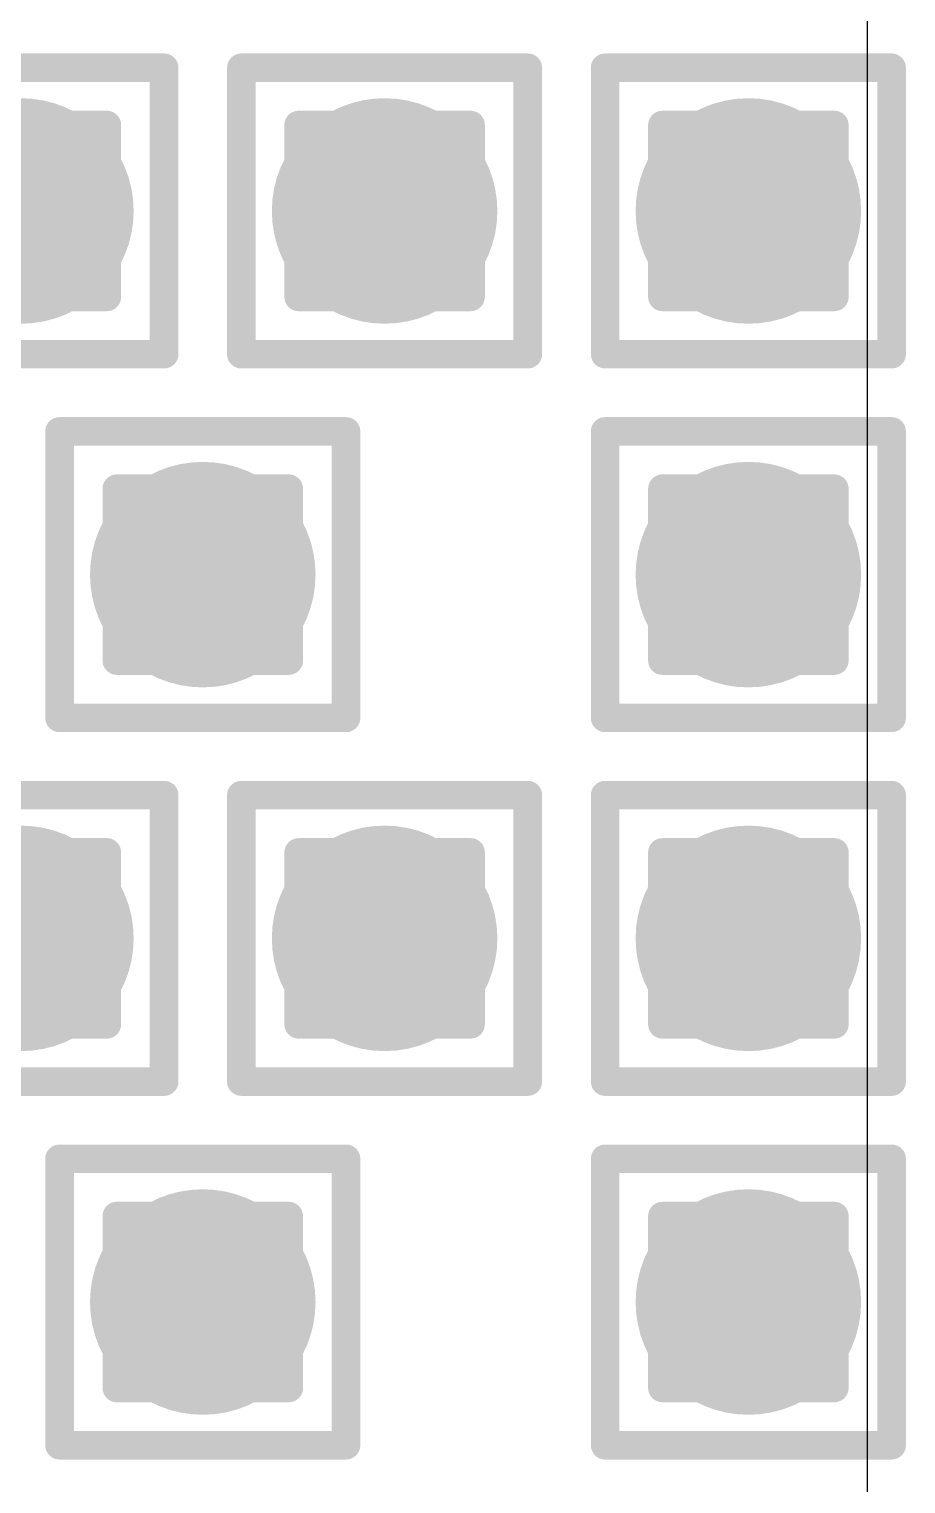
# Model space of a CAD drawing. Header units: inches. Extents: x -12 to 5357, y -8 to 5291.
# Drawn here: x 41.269 to 42.824, y 25.469 to 28.049 of the extents above; entities that cross this region are included whole.
import ezdxf

# ---------------------------------------------------------------- set-up
doc = ezdxf.new("R2010")
doc.units = ezdxf.units.IN
for name, color, linetype in [('Bottom Layer', 5, 'Continuous'), ('Drill Drawing', 1, 'Continuous'), ('Ground', 16, 'Continuous'), ('Power', 76, 'Continuous'), ('Top Layer', 1, 'Continuous'), ('Via Holes', 16, 'Continuous')]:
    doc.layers.add(name, color=color, linetype=linetype)

msp = doc.modelspace()

# ---------------------------------------------------------------- hatches: boundary and pattern name
at = {"layer": 'Bottom Layer'}
h = msp.add_hatch(color=5, dxfattribs=at)
edge = h.paths.add_edge_path()
edge.add_arc((41.2547, 27.7266), 0.2, 0, 360)
h = msp.add_hatch(color=5, dxfattribs=at)
edge = h.paths.add_edge_path()
edge.add_arc((41.8998, 27.7266), 0.2, 0, 360)
h = msp.add_hatch(color=5, dxfattribs=at)
edge = h.paths.add_edge_path()
edge.add_arc((42.545, 27.7266), 0.2, 0, 360)
h = msp.add_hatch(color=5, dxfattribs=at)
edge = h.paths.add_edge_path()
edge.add_arc((41.5773, 27.0815), 0.2, 0, 360)
h = msp.add_hatch(color=5, dxfattribs=at)
edge = h.paths.add_edge_path()
edge.add_arc((42.545, 27.0815), 0.2, 0, 360)
h = msp.add_hatch(color=5, dxfattribs=at)
edge = h.paths.add_edge_path()
edge.add_arc((41.2547, 26.4363), 0.2, 0, 360)
h = msp.add_hatch(color=5, dxfattribs=at)
edge = h.paths.add_edge_path()
edge.add_arc((41.8998, 26.4363), 0.2, 0, 360)
h = msp.add_hatch(color=5, dxfattribs=at)
edge = h.paths.add_edge_path()
edge.add_arc((42.545, 26.4363), 0.2, 0, 360)
h = msp.add_hatch(color=5, dxfattribs=at)
edge = h.paths.add_edge_path()
edge.add_arc((41.5773, 25.7912), 0.2, 0, 360)
h = msp.add_hatch(color=5, dxfattribs=at)
edge = h.paths.add_edge_path()
edge.add_arc((42.545, 25.7912), 0.2, 0, 360)
at = {"layer": 'Ground'}
h = msp.add_hatch(color=16, dxfattribs=at)
edge = h.paths.add_edge_path()
edge.add_arc((41.2547, 27.7266), 0.2, 0, 360)
h = msp.add_hatch(color=16, dxfattribs=at)
edge = h.paths.add_edge_path()
edge.add_arc((41.8998, 27.7266), 0.2, 0, 360)
h = msp.add_hatch(color=16, dxfattribs=at)
edge = h.paths.add_edge_path()
edge.add_arc((42.545, 27.7266), 0.2, 0, 360)
h = msp.add_hatch(color=16, dxfattribs=at)
edge = h.paths.add_edge_path()
edge.add_arc((41.5773, 27.0815), 0.2, 0, 360)
h = msp.add_hatch(color=16, dxfattribs=at)
edge = h.paths.add_edge_path()
edge.add_arc((42.545, 27.0815), 0.2, 0, 360)
h = msp.add_hatch(color=16, dxfattribs=at)
edge = h.paths.add_edge_path()
edge.add_arc((41.2547, 26.4363), 0.2, 0, 360)
h = msp.add_hatch(color=16, dxfattribs=at)
edge = h.paths.add_edge_path()
edge.add_arc((41.8998, 26.4363), 0.2, 0, 360)
h = msp.add_hatch(color=16, dxfattribs=at)
edge = h.paths.add_edge_path()
edge.add_arc((42.545, 26.4363), 0.2, 0, 360)
h = msp.add_hatch(color=16, dxfattribs=at)
edge = h.paths.add_edge_path()
edge.add_arc((41.5773, 25.7912), 0.2, 0, 360)
h = msp.add_hatch(color=16, dxfattribs=at)
edge = h.paths.add_edge_path()
edge.add_arc((42.545, 25.7912), 0.2, 0, 360)
at = {"layer": 'Power'}
h = msp.add_hatch(color=76, dxfattribs=at)
edge = h.paths.add_edge_path()
edge.add_arc((41.2547, 27.7266), 0.2, 0, 360)
h = msp.add_hatch(color=76, dxfattribs=at)
edge = h.paths.add_edge_path()
edge.add_arc((41.8998, 27.7266), 0.2, 0, 360)
h = msp.add_hatch(color=76, dxfattribs=at)
edge = h.paths.add_edge_path()
edge.add_arc((42.545, 27.7266), 0.2, 0, 360)
h = msp.add_hatch(color=76, dxfattribs=at)
edge = h.paths.add_edge_path()
edge.add_arc((41.5773, 27.0815), 0.2, 0, 360)
h = msp.add_hatch(color=76, dxfattribs=at)
edge = h.paths.add_edge_path()
edge.add_arc((42.545, 27.0815), 0.2, 0, 360)
h = msp.add_hatch(color=76, dxfattribs=at)
edge = h.paths.add_edge_path()
edge.add_arc((41.2547, 26.4363), 0.2, 0, 360)
h = msp.add_hatch(color=76, dxfattribs=at)
edge = h.paths.add_edge_path()
edge.add_arc((41.8998, 26.4363), 0.2, 0, 360)
h = msp.add_hatch(color=76, dxfattribs=at)
edge = h.paths.add_edge_path()
edge.add_arc((42.545, 26.4363), 0.2, 0, 360)
h = msp.add_hatch(color=76, dxfattribs=at)
edge = h.paths.add_edge_path()
edge.add_arc((41.5773, 25.7912), 0.2, 0, 360)
h = msp.add_hatch(color=76, dxfattribs=at)
edge = h.paths.add_edge_path()
edge.add_arc((42.545, 25.7912), 0.2, 0, 360)
at = {"layer": 'Top Layer'}
h = msp.add_hatch(color=1, dxfattribs=at)
edge = h.paths.add_edge_path()
edge.add_arc((41.2547, 27.7266), 0.2, 0, 360)
h = msp.add_hatch(color=1, dxfattribs=at)
edge = h.paths.add_edge_path()
edge.add_arc((41.8998, 27.7266), 0.2, 0, 360)
h = msp.add_hatch(color=1, dxfattribs=at)
edge = h.paths.add_edge_path()
edge.add_arc((42.545, 27.7266), 0.2, 0, 360)
h = msp.add_hatch(color=1, dxfattribs=at)
edge = h.paths.add_edge_path()
edge.add_arc((41.5773, 27.0815), 0.2, 0, 360)
h = msp.add_hatch(color=1, dxfattribs=at)
edge = h.paths.add_edge_path()
edge.add_arc((42.545, 27.0815), 0.2, 0, 360)
h = msp.add_hatch(color=1, dxfattribs=at)
edge = h.paths.add_edge_path()
edge.add_arc((41.2547, 26.4363), 0.2, 0, 360)
h = msp.add_hatch(color=1, dxfattribs=at)
edge = h.paths.add_edge_path()
edge.add_arc((41.8998, 26.4363), 0.2, 0, 360)
h = msp.add_hatch(color=1, dxfattribs=at)
edge = h.paths.add_edge_path()
edge.add_arc((42.545, 26.4363), 0.2, 0, 360)
h = msp.add_hatch(color=1, dxfattribs=at)
edge = h.paths.add_edge_path()
edge.add_arc((41.5773, 25.7912), 0.2, 0, 360)
h = msp.add_hatch(color=1, dxfattribs=at)
edge = h.paths.add_edge_path()
edge.add_arc((42.545, 25.7912), 0.2, 0, 360)
at = {"layer": 'Via Holes'}
h = msp.add_hatch(color=7, dxfattribs=at)
edge = h.paths.add_edge_path()
edge.add_arc((41.2547, 27.7266), 0.1, 0, 360)
h = msp.add_hatch(color=7, dxfattribs=at)
edge = h.paths.add_edge_path()
edge.add_arc((41.8998, 27.7266), 0.1, 0, 360)
h = msp.add_hatch(color=7, dxfattribs=at)
edge = h.paths.add_edge_path()
edge.add_arc((42.545, 27.7266), 0.1, 0, 360)
h = msp.add_hatch(color=7, dxfattribs=at)
edge = h.paths.add_edge_path()
edge.add_arc((41.5773, 27.0815), 0.1, 0, 360)
h = msp.add_hatch(color=7, dxfattribs=at)
edge = h.paths.add_edge_path()
edge.add_arc((42.545, 27.0815), 0.1, 0, 360)
h = msp.add_hatch(color=7, dxfattribs=at)
edge = h.paths.add_edge_path()
edge.add_arc((41.2547, 26.4363), 0.1, 0, 360)
h = msp.add_hatch(color=7, dxfattribs=at)
edge = h.paths.add_edge_path()
edge.add_arc((41.8998, 26.4363), 0.1, 0, 360)
h = msp.add_hatch(color=7, dxfattribs=at)
edge = h.paths.add_edge_path()
edge.add_arc((42.545, 26.4363), 0.1, 0, 360)
h = msp.add_hatch(color=7, dxfattribs=at)
edge = h.paths.add_edge_path()
edge.add_arc((41.5773, 25.7912), 0.1, 0, 360)
h = msp.add_hatch(color=7, dxfattribs=at)
edge = h.paths.add_edge_path()
edge.add_arc((42.545, 25.7912), 0.1, 0, 360)

# ---------------------------------------------------------------- linework, layer by layer
at = {"layer": 'Drill Drawing'}
for points in [[(41.0007, 27.9806, 0.0508, 0.0508, 0), (41.5087, 27.9806, 0.0508, 0.0508, 0)], [(41.5087, 27.4726, 0.0508, 0.0508, 0), (41.5087, 27.9806, 0.0508, 0.0508, 0)], [(41.6458, 27.9806, 0.0508, 0.0508, 0), (42.1538, 27.9806, 0.0508, 0.0508, 0)], [(41.6458, 27.4726, 0.0508, 0.0508, 0), (41.6458, 27.9806, 0.0508, 0.0508, 0)], [(42.1538, 27.4726, 0.0508, 0.0508, 0), (42.1538, 27.9806, 0.0508, 0.0508, 0)], [(42.291, 27.9806, 0.0508, 0.0508, 0), (42.799, 27.9806, 0.0508, 0.0508, 0)], [(42.291, 27.4726, 0.0508, 0.0508, 0), (42.291, 27.9806, 0.0508, 0.0508, 0)], [(42.799, 27.4726, 0.0508, 0.0508, 0), (42.799, 27.9806, 0.0508, 0.0508, 0)], [(41.1023, 27.879, 0.0508, 0.0508, 0), (41.4071, 27.879, 0.0508, 0.0508, 0)], [(41.4071, 27.5742, 0.0508, 0.0508, 0), (41.4071, 27.879, 0.0508, 0.0508, 0)], [(41.7474, 27.879, 0.0508, 0.0508, 0), (42.0522, 27.879, 0.0508, 0.0508, 0)], [(41.7474, 27.5742, 0.0508, 0.0508, 0), (41.7474, 27.879, 0.0508, 0.0508, 0)], [(42.0522, 27.5742, 0.0508, 0.0508, 0), (42.0522, 27.879, 0.0508, 0.0508, 0)], [(42.3926, 27.879, 0.0508, 0.0508, 0), (42.6974, 27.879, 0.0508, 0.0508, 0)], [(42.3926, 27.5742, 0.0508, 0.0508, 0), (42.3926, 27.879, 0.0508, 0.0508, 0)], [(42.6974, 27.5742, 0.0508, 0.0508, 0), (42.6974, 27.879, 0.0508, 0.0508, 0)], [(41.1023, 27.5742, 0.0508, 0.0508, 0), (41.4071, 27.5742, 0.0508, 0.0508, 0)], [(41.7474, 27.5742, 0.0508, 0.0508, 0), (42.0522, 27.5742, 0.0508, 0.0508, 0)], [(42.3926, 27.5742, 0.0508, 0.0508, 0), (42.6974, 27.5742, 0.0508, 0.0508, 0)], [(41.0007, 27.4726, 0.0508, 0.0508, 0), (41.5087, 27.4726, 0.0508, 0.0508, 0)], [(41.6458, 27.4726, 0.0508, 0.0508, 0), (42.1538, 27.4726, 0.0508, 0.0508, 0)], [(42.291, 27.4726, 0.0508, 0.0508, 0), (42.799, 27.4726, 0.0508, 0.0508, 0)], [(41.3233, 27.3355, 0.0508, 0.0508, 0), (41.8313, 27.3355, 0.0508, 0.0508, 0)], [(41.3233, 26.8275, 0.0508, 0.0508, 0), (41.3233, 27.3355, 0.0508, 0.0508, 0)], [(41.8313, 26.8275, 0.0508, 0.0508, 0), (41.8313, 27.3355, 0.0508, 0.0508, 0)], [(42.291, 27.3355, 0.0508, 0.0508, 0), (42.799, 27.3355, 0.0508, 0.0508, 0)], [(42.291, 26.8275, 0.0508, 0.0508, 0), (42.291, 27.3355, 0.0508, 0.0508, 0)], [(42.799, 26.8275, 0.0508, 0.0508, 0), (42.799, 27.3355, 0.0508, 0.0508, 0)], [(41.4249, 27.2339, 0.0508, 0.0508, 0), (41.7297, 27.2339, 0.0508, 0.0508, 0)], [(41.4249, 26.9291, 0.0508, 0.0508, 0), (41.4249, 27.2339, 0.0508, 0.0508, 0)], [(41.7297, 26.9291, 0.0508, 0.0508, 0), (41.7297, 27.2339, 0.0508, 0.0508, 0)], [(42.3926, 27.2339, 0.0508, 0.0508, 0), (42.6974, 27.2339, 0.0508, 0.0508, 0)], [(42.3926, 26.9291, 0.0508, 0.0508, 0), (42.3926, 27.2339, 0.0508, 0.0508, 0)], [(42.6974, 26.9291, 0.0508, 0.0508, 0), (42.6974, 27.2339, 0.0508, 0.0508, 0)], [(41.4249, 26.9291, 0.0508, 0.0508, 0), (41.7297, 26.9291, 0.0508, 0.0508, 0)], [(42.3926, 26.9291, 0.0508, 0.0508, 0), (42.6974, 26.9291, 0.0508, 0.0508, 0)], [(41.3233, 26.8275, 0.0508, 0.0508, 0), (41.8313, 26.8275, 0.0508, 0.0508, 0)], [(42.291, 26.8275, 0.0508, 0.0508, 0), (42.799, 26.8275, 0.0508, 0.0508, 0)], [(41.0007, 26.6903, 0.0508, 0.0508, 0), (41.5087, 26.6903, 0.0508, 0.0508, 0)], [(41.5087, 26.1823, 0.0508, 0.0508, 0), (41.5087, 26.6903, 0.0508, 0.0508, 0)], [(41.6458, 26.6903, 0.0508, 0.0508, 0), (42.1538, 26.6903, 0.0508, 0.0508, 0)], [(41.6458, 26.1823, 0.0508, 0.0508, 0), (41.6458, 26.6903, 0.0508, 0.0508, 0)], [(42.1538, 26.1823, 0.0508, 0.0508, 0), (42.1538, 26.6903, 0.0508, 0.0508, 0)], [(42.291, 26.6903, 0.0508, 0.0508, 0), (42.799, 26.6903, 0.0508, 0.0508, 0)], [(42.291, 26.1823, 0.0508, 0.0508, 0), (42.291, 26.6903, 0.0508, 0.0508, 0)], [(42.799, 26.1823, 0.0508, 0.0508, 0), (42.799, 26.6903, 0.0508, 0.0508, 0)], [(41.1023, 26.5887, 0.0508, 0.0508, 0), (41.4071, 26.5887, 0.0508, 0.0508, 0)], [(41.4071, 26.2839, 0.0508, 0.0508, 0), (41.4071, 26.5887, 0.0508, 0.0508, 0)], [(41.7474, 26.5887, 0.0508, 0.0508, 0), (42.0522, 26.5887, 0.0508, 0.0508, 0)], [(41.7474, 26.2839, 0.0508, 0.0508, 0), (41.7474, 26.5887, 0.0508, 0.0508, 0)], [(42.0522, 26.2839, 0.0508, 0.0508, 0), (42.0522, 26.5887, 0.0508, 0.0508, 0)], [(42.3926, 26.5887, 0.0508, 0.0508, 0), (42.6974, 26.5887, 0.0508, 0.0508, 0)], [(42.3926, 26.2839, 0.0508, 0.0508, 0), (42.3926, 26.5887, 0.0508, 0.0508, 0)], [(42.6974, 26.2839, 0.0508, 0.0508, 0), (42.6974, 26.5887, 0.0508, 0.0508, 0)], [(41.1023, 26.2839, 0.0508, 0.0508, 0), (41.4071, 26.2839, 0.0508, 0.0508, 0)], [(41.7474, 26.2839, 0.0508, 0.0508, 0), (42.0522, 26.2839, 0.0508, 0.0508, 0)], [(42.3926, 26.2839, 0.0508, 0.0508, 0), (42.6974, 26.2839, 0.0508, 0.0508, 0)], [(41.0007, 26.1823, 0.0508, 0.0508, 0), (41.5087, 26.1823, 0.0508, 0.0508, 0)], [(41.6458, 26.1823, 0.0508, 0.0508, 0), (42.1538, 26.1823, 0.0508, 0.0508, 0)], [(42.291, 26.1823, 0.0508, 0.0508, 0), (42.799, 26.1823, 0.0508, 0.0508, 0)], [(41.3233, 26.0452, 0.0508, 0.0508, 0), (41.8313, 26.0452, 0.0508, 0.0508, 0)], [(41.3233, 25.5372, 0.0508, 0.0508, 0), (41.3233, 26.0452, 0.0508, 0.0508, 0)], [(41.8313, 25.5372, 0.0508, 0.0508, 0), (41.8313, 26.0452, 0.0508, 0.0508, 0)], [(42.291, 26.0452, 0.0508, 0.0508, 0), (42.799, 26.0452, 0.0508, 0.0508, 0)], [(42.291, 25.5372, 0.0508, 0.0508, 0), (42.291, 26.0452, 0.0508, 0.0508, 0)], [(42.799, 25.5372, 0.0508, 0.0508, 0), (42.799, 26.0452, 0.0508, 0.0508, 0)], [(41.4249, 25.9436, 0.0508, 0.0508, 0), (41.7297, 25.9436, 0.0508, 0.0508, 0)], [(41.4249, 25.6388, 0.0508, 0.0508, 0), (41.4249, 25.9436, 0.0508, 0.0508, 0)], [(41.7297, 25.6388, 0.0508, 0.0508, 0), (41.7297, 25.9436, 0.0508, 0.0508, 0)], [(42.3926, 25.9436, 0.0508, 0.0508, 0), (42.6974, 25.9436, 0.0508, 0.0508, 0)], [(42.3926, 25.6388, 0.0508, 0.0508, 0), (42.3926, 25.9436, 0.0508, 0.0508, 0)], [(42.6974, 25.6388, 0.0508, 0.0508, 0), (42.6974, 25.9436, 0.0508, 0.0508, 0)], [(41.4249, 25.6388, 0.0508, 0.0508, 0), (41.7297, 25.6388, 0.0508, 0.0508, 0)], [(42.3926, 25.6388, 0.0508, 0.0508, 0), (42.6974, 25.6388, 0.0508, 0.0508, 0)], [(41.3233, 25.5372, 0.0508, 0.0508, 0), (41.8313, 25.5372, 0.0508, 0.0508, 0)], [(42.291, 25.5372, 0.0508, 0.0508, 0), (42.799, 25.5372, 0.0508, 0.0508, 0)]]:
    msp.add_lwpolyline(points, format="xyseb", dxfattribs=at)
for points in [[(41.496, 27.9806, 0.0254, 0.0254, 1), (41.5214, 27.9806, 0.0254, 0.0254, 1)], [(41.496, 27.9806, 0.0254, 0.0254, 1), (41.5214, 27.9806, 0.0254, 0.0254, 1)], [(41.6331, 27.9806, 0.0254, 0.0254, 1), (41.6585, 27.9806, 0.0254, 0.0254, 1)], [(41.6331, 27.9806, 0.0254, 0.0254, 1), (41.6585, 27.9806, 0.0254, 0.0254, 1)], [(42.1411, 27.9806, 0.0254, 0.0254, 1), (42.1665, 27.9806, 0.0254, 0.0254, 1)], [(42.1411, 27.9806, 0.0254, 0.0254, 1), (42.1665, 27.9806, 0.0254, 0.0254, 1)], [(42.2783, 27.9806, 0.0254, 0.0254, 1), (42.3037, 27.9806, 0.0254, 0.0254, 1)], [(42.2783, 27.9806, 0.0254, 0.0254, 1), (42.3037, 27.9806, 0.0254, 0.0254, 1)], [(42.7863, 27.9806, 0.0254, 0.0254, 1), (42.8117, 27.9806, 0.0254, 0.0254, 1)], [(42.7863, 27.9806, 0.0254, 0.0254, 1), (42.8117, 27.9806, 0.0254, 0.0254, 1)], [(41.3944, 27.879, 0.0254, 0.0254, 1), (41.4198, 27.879, 0.0254, 0.0254, 1)], [(41.3944, 27.879, 0.0254, 0.0254, 1), (41.4198, 27.879, 0.0254, 0.0254, 1)], [(41.7347, 27.879, 0.0254, 0.0254, 1), (41.7601, 27.879, 0.0254, 0.0254, 1)], [(41.7347, 27.879, 0.0254, 0.0254, 1), (41.7601, 27.879, 0.0254, 0.0254, 1)], [(42.0395, 27.879, 0.0254, 0.0254, 1), (42.0649, 27.879, 0.0254, 0.0254, 1)], [(42.0395, 27.879, 0.0254, 0.0254, 1), (42.0649, 27.879, 0.0254, 0.0254, 1)], [(42.3799, 27.879, 0.0254, 0.0254, 1), (42.4053, 27.879, 0.0254, 0.0254, 1)], [(42.3799, 27.879, 0.0254, 0.0254, 1), (42.4053, 27.879, 0.0254, 0.0254, 1)], [(42.6847, 27.879, 0.0254, 0.0254, 1), (42.7101, 27.879, 0.0254, 0.0254, 1)], [(42.6847, 27.879, 0.0254, 0.0254, 1), (42.7101, 27.879, 0.0254, 0.0254, 1)], [(41.3944, 27.5742, 0.0254, 0.0254, 1), (41.4198, 27.5742, 0.0254, 0.0254, 1)], [(41.3944, 27.5742, 0.0254, 0.0254, 1), (41.4198, 27.5742, 0.0254, 0.0254, 1)], [(41.7347, 27.5742, 0.0254, 0.0254, 1), (41.7601, 27.5742, 0.0254, 0.0254, 1)], [(41.7347, 27.5742, 0.0254, 0.0254, 1), (41.7601, 27.5742, 0.0254, 0.0254, 1)], [(42.0395, 27.5742, 0.0254, 0.0254, 1), (42.0649, 27.5742, 0.0254, 0.0254, 1)], [(42.0395, 27.5742, 0.0254, 0.0254, 1), (42.0649, 27.5742, 0.0254, 0.0254, 1)], [(42.3799, 27.5742, 0.0254, 0.0254, 1), (42.4053, 27.5742, 0.0254, 0.0254, 1)], [(42.3799, 27.5742, 0.0254, 0.0254, 1), (42.4053, 27.5742, 0.0254, 0.0254, 1)], [(42.6847, 27.5742, 0.0254, 0.0254, 1), (42.7101, 27.5742, 0.0254, 0.0254, 1)], [(42.6847, 27.5742, 0.0254, 0.0254, 1), (42.7101, 27.5742, 0.0254, 0.0254, 1)], [(41.496, 27.4726, 0.0254, 0.0254, 1), (41.5214, 27.4726, 0.0254, 0.0254, 1)], [(41.496, 27.4726, 0.0254, 0.0254, 1), (41.5214, 27.4726, 0.0254, 0.0254, 1)], [(41.6331, 27.4726, 0.0254, 0.0254, 1), (41.6585, 27.4726, 0.0254, 0.0254, 1)], [(41.6331, 27.4726, 0.0254, 0.0254, 1), (41.6585, 27.4726, 0.0254, 0.0254, 1)], [(42.1411, 27.4726, 0.0254, 0.0254, 1), (42.1665, 27.4726, 0.0254, 0.0254, 1)], [(42.1411, 27.4726, 0.0254, 0.0254, 1), (42.1665, 27.4726, 0.0254, 0.0254, 1)], [(42.2783, 27.4726, 0.0254, 0.0254, 1), (42.3037, 27.4726, 0.0254, 0.0254, 1)], [(42.2783, 27.4726, 0.0254, 0.0254, 1), (42.3037, 27.4726, 0.0254, 0.0254, 1)], [(42.7863, 27.4726, 0.0254, 0.0254, 1), (42.8117, 27.4726, 0.0254, 0.0254, 1)], [(42.7863, 27.4726, 0.0254, 0.0254, 1), (42.8117, 27.4726, 0.0254, 0.0254, 1)], [(41.3106, 27.3355, 0.0254, 0.0254, 1), (41.336, 27.3355, 0.0254, 0.0254, 1)], [(41.3106, 27.3355, 0.0254, 0.0254, 1), (41.336, 27.3355, 0.0254, 0.0254, 1)], [(41.8186, 27.3355, 0.0254, 0.0254, 1), (41.844, 27.3355, 0.0254, 0.0254, 1)], [(41.8186, 27.3355, 0.0254, 0.0254, 1), (41.844, 27.3355, 0.0254, 0.0254, 1)], [(42.2783, 27.3355, 0.0254, 0.0254, 1), (42.3037, 27.3355, 0.0254, 0.0254, 1)], [(42.2783, 27.3355, 0.0254, 0.0254, 1), (42.3037, 27.3355, 0.0254, 0.0254, 1)], [(42.7863, 27.3355, 0.0254, 0.0254, 1), (42.8117, 27.3355, 0.0254, 0.0254, 1)], [(42.7863, 27.3355, 0.0254, 0.0254, 1), (42.8117, 27.3355, 0.0254, 0.0254, 1)], [(41.4122, 27.2339, 0.0254, 0.0254, 1), (41.4376, 27.2339, 0.0254, 0.0254, 1)], [(41.4122, 27.2339, 0.0254, 0.0254, 1), (41.4376, 27.2339, 0.0254, 0.0254, 1)], [(41.717, 27.2339, 0.0254, 0.0254, 1), (41.7424, 27.2339, 0.0254, 0.0254, 1)], [(41.717, 27.2339, 0.0254, 0.0254, 1), (41.7424, 27.2339, 0.0254, 0.0254, 1)], [(42.3799, 27.2339, 0.0254, 0.0254, 1), (42.4053, 27.2339, 0.0254, 0.0254, 1)], [(42.3799, 27.2339, 0.0254, 0.0254, 1), (42.4053, 27.2339, 0.0254, 0.0254, 1)], [(42.6847, 27.2339, 0.0254, 0.0254, 1), (42.7101, 27.2339, 0.0254, 0.0254, 1)], [(42.6847, 27.2339, 0.0254, 0.0254, 1), (42.7101, 27.2339, 0.0254, 0.0254, 1)], [(41.4122, 26.9291, 0.0254, 0.0254, 1), (41.4376, 26.9291, 0.0254, 0.0254, 1)], [(41.4122, 26.9291, 0.0254, 0.0254, 1), (41.4376, 26.9291, 0.0254, 0.0254, 1)], [(41.717, 26.9291, 0.0254, 0.0254, 1), (41.7424, 26.9291, 0.0254, 0.0254, 1)], [(41.717, 26.9291, 0.0254, 0.0254, 1), (41.7424, 26.9291, 0.0254, 0.0254, 1)], [(42.3799, 26.9291, 0.0254, 0.0254, 1), (42.4053, 26.9291, 0.0254, 0.0254, 1)], [(42.3799, 26.9291, 0.0254, 0.0254, 1), (42.4053, 26.9291, 0.0254, 0.0254, 1)], [(42.6847, 26.9291, 0.0254, 0.0254, 1), (42.7101, 26.9291, 0.0254, 0.0254, 1)], [(42.6847, 26.9291, 0.0254, 0.0254, 1), (42.7101, 26.9291, 0.0254, 0.0254, 1)], [(41.3106, 26.8275, 0.0254, 0.0254, 1), (41.336, 26.8275, 0.0254, 0.0254, 1)], [(41.3106, 26.8275, 0.0254, 0.0254, 1), (41.336, 26.8275, 0.0254, 0.0254, 1)], [(41.8186, 26.8275, 0.0254, 0.0254, 1), (41.844, 26.8275, 0.0254, 0.0254, 1)], [(41.8186, 26.8275, 0.0254, 0.0254, 1), (41.844, 26.8275, 0.0254, 0.0254, 1)], [(42.2783, 26.8275, 0.0254, 0.0254, 1), (42.3037, 26.8275, 0.0254, 0.0254, 1)], [(42.2783, 26.8275, 0.0254, 0.0254, 1), (42.3037, 26.8275, 0.0254, 0.0254, 1)], [(42.7863, 26.8275, 0.0254, 0.0254, 1), (42.8117, 26.8275, 0.0254, 0.0254, 1)], [(42.7863, 26.8275, 0.0254, 0.0254, 1), (42.8117, 26.8275, 0.0254, 0.0254, 1)], [(41.496, 26.6903, 0.0254, 0.0254, 1), (41.5214, 26.6903, 0.0254, 0.0254, 1)], [(41.496, 26.6903, 0.0254, 0.0254, 1), (41.5214, 26.6903, 0.0254, 0.0254, 1)], [(41.6331, 26.6903, 0.0254, 0.0254, 1), (41.6585, 26.6903, 0.0254, 0.0254, 1)], [(41.6331, 26.6903, 0.0254, 0.0254, 1), (41.6585, 26.6903, 0.0254, 0.0254, 1)], [(42.1411, 26.6903, 0.0254, 0.0254, 1), (42.1665, 26.6903, 0.0254, 0.0254, 1)], [(42.1411, 26.6903, 0.0254, 0.0254, 1), (42.1665, 26.6903, 0.0254, 0.0254, 1)], [(42.2783, 26.6903, 0.0254, 0.0254, 1), (42.3037, 26.6903, 0.0254, 0.0254, 1)], [(42.2783, 26.6903, 0.0254, 0.0254, 1), (42.3037, 26.6903, 0.0254, 0.0254, 1)], [(42.7863, 26.6903, 0.0254, 0.0254, 1), (42.8117, 26.6903, 0.0254, 0.0254, 1)], [(42.7863, 26.6903, 0.0254, 0.0254, 1), (42.8117, 26.6903, 0.0254, 0.0254, 1)], [(41.3944, 26.5887, 0.0254, 0.0254, 1), (41.4198, 26.5887, 0.0254, 0.0254, 1)], [(41.3944, 26.5887, 0.0254, 0.0254, 1), (41.4198, 26.5887, 0.0254, 0.0254, 1)], [(41.7347, 26.5887, 0.0254, 0.0254, 1), (41.7601, 26.5887, 0.0254, 0.0254, 1)], [(41.7347, 26.5887, 0.0254, 0.0254, 1), (41.7601, 26.5887, 0.0254, 0.0254, 1)], [(42.0395, 26.5887, 0.0254, 0.0254, 1), (42.0649, 26.5887, 0.0254, 0.0254, 1)], [(42.0395, 26.5887, 0.0254, 0.0254, 1), (42.0649, 26.5887, 0.0254, 0.0254, 1)], [(42.3799, 26.5887, 0.0254, 0.0254, 1), (42.4053, 26.5887, 0.0254, 0.0254, 1)], [(42.3799, 26.5887, 0.0254, 0.0254, 1), (42.4053, 26.5887, 0.0254, 0.0254, 1)], [(42.6847, 26.5887, 0.0254, 0.0254, 1), (42.7101, 26.5887, 0.0254, 0.0254, 1)], [(42.6847, 26.5887, 0.0254, 0.0254, 1), (42.7101, 26.5887, 0.0254, 0.0254, 1)], [(41.3944, 26.2839, 0.0254, 0.0254, 1), (41.4198, 26.2839, 0.0254, 0.0254, 1)], [(41.3944, 26.2839, 0.0254, 0.0254, 1), (41.4198, 26.2839, 0.0254, 0.0254, 1)], [(41.7347, 26.2839, 0.0254, 0.0254, 1), (41.7601, 26.2839, 0.0254, 0.0254, 1)], [(41.7347, 26.2839, 0.0254, 0.0254, 1), (41.7601, 26.2839, 0.0254, 0.0254, 1)], [(42.0395, 26.2839, 0.0254, 0.0254, 1), (42.0649, 26.2839, 0.0254, 0.0254, 1)], [(42.0395, 26.2839, 0.0254, 0.0254, 1), (42.0649, 26.2839, 0.0254, 0.0254, 1)], [(42.3799, 26.2839, 0.0254, 0.0254, 1), (42.4053, 26.2839, 0.0254, 0.0254, 1)], [(42.3799, 26.2839, 0.0254, 0.0254, 1), (42.4053, 26.2839, 0.0254, 0.0254, 1)], [(42.6847, 26.2839, 0.0254, 0.0254, 1), (42.7101, 26.2839, 0.0254, 0.0254, 1)], [(42.6847, 26.2839, 0.0254, 0.0254, 1), (42.7101, 26.2839, 0.0254, 0.0254, 1)], [(41.496, 26.1823, 0.0254, 0.0254, 1), (41.5214, 26.1823, 0.0254, 0.0254, 1)], [(41.496, 26.1823, 0.0254, 0.0254, 1), (41.5214, 26.1823, 0.0254, 0.0254, 1)], [(41.6331, 26.1823, 0.0254, 0.0254, 1), (41.6585, 26.1823, 0.0254, 0.0254, 1)], [(41.6331, 26.1823, 0.0254, 0.0254, 1), (41.6585, 26.1823, 0.0254, 0.0254, 1)], [(42.1411, 26.1823, 0.0254, 0.0254, 1), (42.1665, 26.1823, 0.0254, 0.0254, 1)], [(42.1411, 26.1823, 0.0254, 0.0254, 1), (42.1665, 26.1823, 0.0254, 0.0254, 1)], [(42.2783, 26.1823, 0.0254, 0.0254, 1), (42.3037, 26.1823, 0.0254, 0.0254, 1)], [(42.2783, 26.1823, 0.0254, 0.0254, 1), (42.3037, 26.1823, 0.0254, 0.0254, 1)], [(42.7863, 26.1823, 0.0254, 0.0254, 1), (42.8117, 26.1823, 0.0254, 0.0254, 1)], [(42.7863, 26.1823, 0.0254, 0.0254, 1), (42.8117, 26.1823, 0.0254, 0.0254, 1)], [(41.3106, 26.0452, 0.0254, 0.0254, 1), (41.336, 26.0452, 0.0254, 0.0254, 1)], [(41.3106, 26.0452, 0.0254, 0.0254, 1), (41.336, 26.0452, 0.0254, 0.0254, 1)], [(41.8186, 26.0452, 0.0254, 0.0254, 1), (41.844, 26.0452, 0.0254, 0.0254, 1)], [(41.8186, 26.0452, 0.0254, 0.0254, 1), (41.844, 26.0452, 0.0254, 0.0254, 1)], [(42.2783, 26.0452, 0.0254, 0.0254, 1), (42.3037, 26.0452, 0.0254, 0.0254, 1)], [(42.2783, 26.0452, 0.0254, 0.0254, 1), (42.3037, 26.0452, 0.0254, 0.0254, 1)], [(42.7863, 26.0452, 0.0254, 0.0254, 1), (42.8117, 26.0452, 0.0254, 0.0254, 1)], [(42.7863, 26.0452, 0.0254, 0.0254, 1), (42.8117, 26.0452, 0.0254, 0.0254, 1)], [(41.4122, 25.9436, 0.0254, 0.0254, 1), (41.4376, 25.9436, 0.0254, 0.0254, 1)], [(41.4122, 25.9436, 0.0254, 0.0254, 1), (41.4376, 25.9436, 0.0254, 0.0254, 1)], [(41.717, 25.9436, 0.0254, 0.0254, 1), (41.7424, 25.9436, 0.0254, 0.0254, 1)], [(41.717, 25.9436, 0.0254, 0.0254, 1), (41.7424, 25.9436, 0.0254, 0.0254, 1)], [(42.3799, 25.9436, 0.0254, 0.0254, 1), (42.4053, 25.9436, 0.0254, 0.0254, 1)], [(42.3799, 25.9436, 0.0254, 0.0254, 1), (42.4053, 25.9436, 0.0254, 0.0254, 1)], [(42.6847, 25.9436, 0.0254, 0.0254, 1), (42.7101, 25.9436, 0.0254, 0.0254, 1)], [(42.6847, 25.9436, 0.0254, 0.0254, 1), (42.7101, 25.9436, 0.0254, 0.0254, 1)], [(41.4122, 25.6388, 0.0254, 0.0254, 1), (41.4376, 25.6388, 0.0254, 0.0254, 1)], [(41.4122, 25.6388, 0.0254, 0.0254, 1), (41.4376, 25.6388, 0.0254, 0.0254, 1)], [(41.717, 25.6388, 0.0254, 0.0254, 1), (41.7424, 25.6388, 0.0254, 0.0254, 1)], [(41.717, 25.6388, 0.0254, 0.0254, 1), (41.7424, 25.6388, 0.0254, 0.0254, 1)], [(42.3799, 25.6388, 0.0254, 0.0254, 1), (42.4053, 25.6388, 0.0254, 0.0254, 1)], [(42.3799, 25.6388, 0.0254, 0.0254, 1), (42.4053, 25.6388, 0.0254, 0.0254, 1)], [(42.6847, 25.6388, 0.0254, 0.0254, 1), (42.7101, 25.6388, 0.0254, 0.0254, 1)], [(42.6847, 25.6388, 0.0254, 0.0254, 1), (42.7101, 25.6388, 0.0254, 0.0254, 1)], [(41.3106, 25.5372, 0.0254, 0.0254, 1), (41.336, 25.5372, 0.0254, 0.0254, 1)], [(41.3106, 25.5372, 0.0254, 0.0254, 1), (41.336, 25.5372, 0.0254, 0.0254, 1)], [(41.8186, 25.5372, 0.0254, 0.0254, 1), (41.844, 25.5372, 0.0254, 0.0254, 1)], [(41.8186, 25.5372, 0.0254, 0.0254, 1), (41.844, 25.5372, 0.0254, 0.0254, 1)], [(42.2783, 25.5372, 0.0254, 0.0254, 1), (42.3037, 25.5372, 0.0254, 0.0254, 1)], [(42.2783, 25.5372, 0.0254, 0.0254, 1), (42.3037, 25.5372, 0.0254, 0.0254, 1)], [(42.7863, 25.5372, 0.0254, 0.0254, 1), (42.8117, 25.5372, 0.0254, 0.0254, 1)], [(42.7863, 25.5372, 0.0254, 0.0254, 1), (42.8117, 25.5372, 0.0254, 0.0254, 1)]]:
    msp.add_lwpolyline(points, format="xyseb", close=True, dxfattribs=at)
at = {"layer": 'Top Layer'}
msp.add_line((42.7555, 29.1598), (42.7555, 23.3565), dxfattribs=at)

doc.saveas('drawing.dxf')
